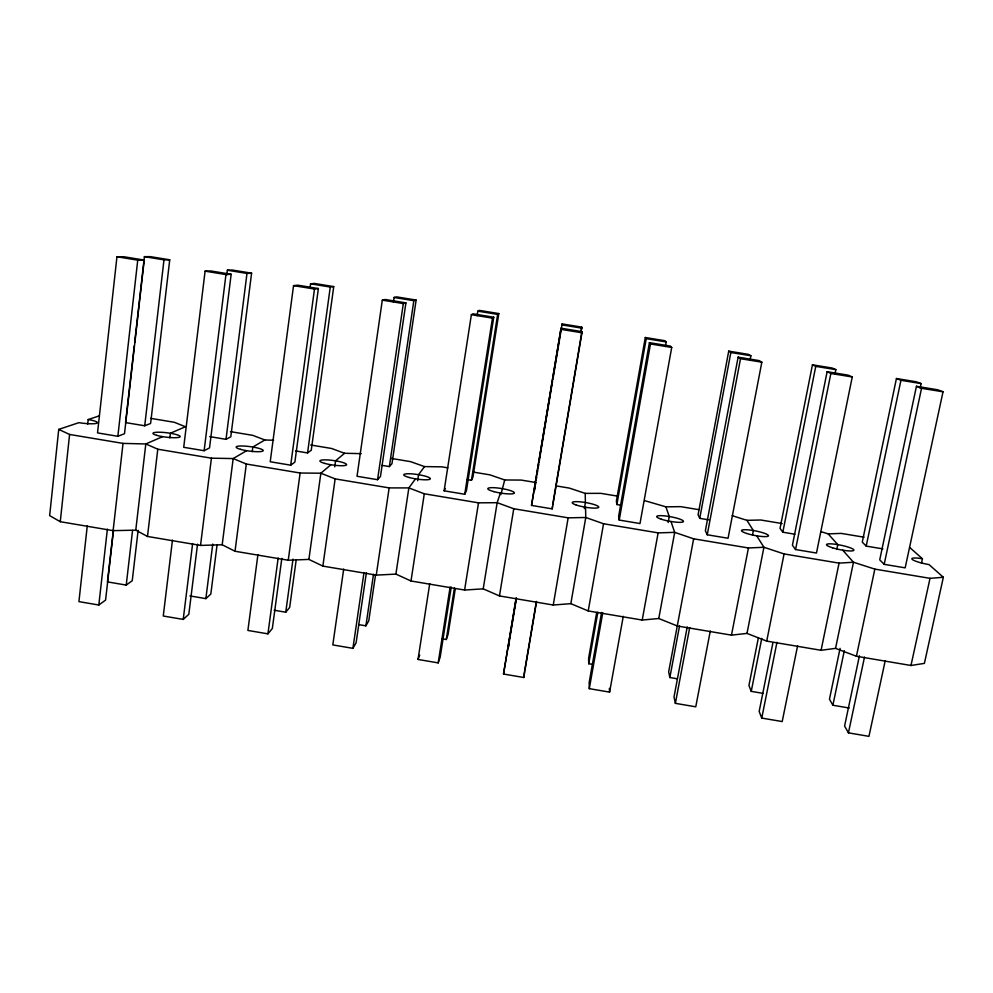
<?xml version="1.0" encoding="UTF-8"?>
<svg xmlns="http://www.w3.org/2000/svg" width="993" height="993" viewBox="0 0 993 993"><rect width="100%" height="100%" fill="white"/><g stroke="black" fill="none" stroke-linecap="round" stroke-linejoin="round"><path stroke-width="1.49" d="M87.694 424.172L88.191 419.555A13.927 2.172 6.5 0 1 96.594 423.291A13.927 2.172 6.5 0 1 78.906 422.658L58.736 429.398L49.65 515.615L60.263 521.71L113.115 530.647L135.768 530.163L147.485 536.456L200.524 545.418L222.184 544.76L235.018 551.252L288.243 560.238L308.885 559.407L322.862 566.097L376.26 575.121L395.909 574.103L411.003 580.992L464.6 590.041L483.219 588.849L499.467 595.937L553.25 605.022L570.838 603.657L588.228 610.943L642.21 620.054L658.769 618.502L677.313 625.987L731.481 635.148L746.997 633.41L766.72 641.106L821.074 650.291L835.547 648.367L856.425 656.261L910.978 665.484L924.396 663.374L943.35 577.268L929.014 564.583A14.187 2.247 12 0 1 912.244 559.419A14.187 2.247 12 0 1 922.435 558.749L921.454 563.279M60.263 521.71L69.584 434.462L58.736 429.398M552.207 508.875L581.935 332.767L581.898 331.625L561.045 328.211L531.516 505.425L552.207 508.875L552.468 506.43M87.285 525.756L78.919 601.621L98.816 605.022L105.581 600.095L113.55 529.964M116.951 256.753L97.525 432.898L117.857 436.299L124.497 433.705L144.233 260.079L123.753 256.728L116.951 256.753L137.742 260.154L144.233 260.079M98.816 605.022L107.381 529.145M117.857 436.299L137.742 260.154M113.115 530.647L123.033 443.399L145.81 443.958L157.788 449.208L211.422 458.183L233.181 458.567L246.314 464.016L300.134 473.016L320.863 473.214L335.137 478.874L389.157 487.898L408.855 487.923L424.296 493.782L478.502 502.843L497.158 502.681L513.753 508.739L568.157 517.837L585.771 517.49L603.545 523.745L658.136 532.881L674.694 532.36L693.648 538.814L748.437 547.975L763.927 547.267L784.073 553.933L839.06 563.13L853.484 562.237L874.833 569.113L930.019 578.336L943.35 577.268M113.301 530.336L107.443 581.886L126.223 585.088L132.243 580.706L138.126 530.336M134.278 345.775L125.552 422.584L144.717 425.774L150.613 423.465L169.729 259.806L150.427 256.653L144.407 256.666L134.638 342.697M126.223 585.088L132.553 530.498M144.717 425.774L163.982 259.868L169.729 259.806M135.768 530.163L145.81 443.958L162.641 436.635M147.485 536.456L157.788 449.208M169.828 437.888L170.386 433.271L185.393 426.742L174.309 422.286L150.564 418.326M172.459 540.142L163.262 616.008L183.221 619.409L188.819 614.282L197.545 544.164M205.092 271.163L183.717 447.309L204.124 450.71L209.535 447.905L231.158 274.291L210.603 270.928L205.092 271.163L225.957 274.564L231.158 274.291M183.221 619.409L192.63 543.556M204.124 450.71L225.957 274.564M226.776 274.825L227.36 270.22L232.238 270.022L251.589 273.174L230.798 436.833L226.007 439.34L209.734 436.622M200.524 545.418L211.422 458.183M189.924 595.912L205.861 598.63L212.763 544.04M226.007 439.34L246.984 273.435L251.589 273.174M217.033 545.219L210.826 594.05L205.861 598.63M222.184 544.76L233.181 458.567L246.649 450.661M235.018 551.252L246.314 464.016M252.247 451.641L252.843 447.036L264.846 439.986L273.609 440.234M257.932 554.591L247.89 630.443L267.924 633.857L272.33 628.507L281.826 558.401M293.543 285.624L270.22 461.757L290.701 465.183L294.859 462.155L318.381 288.541L297.751 285.177L293.543 285.624L314.483 289.037L318.381 288.541M516.099 598.208L503.513 674.036L523.745 677.487L524.54 671.491M310.164 286.89L310.573 283.824L314.297 283.427L333.735 286.605L311.256 450.251L307.557 452.932L295.691 450.959M267.924 633.857L278.164 558.004M290.701 465.183L314.483 289.037M288.243 560.238L300.134 473.016M274.118 610.236L285.748 612.209L293.009 559.146M307.557 452.932L330.272 287.039L333.735 286.605M296.162 560.151L289.658 607.455L285.748 612.209M308.885 559.407L320.863 473.214L330.942 464.736M334.728 466.871L335.572 460.839L344.546 453.28L361.191 453.64M322.862 566.097L335.137 478.874M343.69 569.076L332.804 644.916L352.912 648.342L356.115 642.781L366.38 572.688M382.305 300.134L357.021 476.268L377.563 479.693L380.48 476.454L405.914 302.853L385.21 299.476L382.305 300.134L403.319 303.573L405.914 302.853M393.402 302.033L394.072 297.466L396.641 296.882L416.129 300.06L391.962 463.706L389.368 466.586L381.933 465.345M352.912 648.342L363.997 572.514M377.563 479.693L403.319 303.573M358.597 624.597L365.896 625.838L373.492 574.302M389.368 466.586L413.833 300.693L416.129 300.06M375.503 575.121L368.751 620.886L365.896 625.838M376.26 575.121L389.157 487.898M395.909 574.103L408.855 487.923L415.508 478.862M417.668 480.724L418.574 474.679L424.507 466.598L441.823 466.847L447.843 467.852M411.003 580.992L424.296 493.782M451.232 587.024L440.184 657.118L438.186 662.89L418.016 659.451L429.746 583.623M444.119 490.815L471.377 314.694L472.978 313.813L493.757 317.214L466.4 490.803L464.736 494.266L444.119 490.815L445.423 488.544M477.124 315.712L477.844 311.157L479.259 310.375L498.809 313.565L472.929 477.211L471.452 480.277L466.983 479.532M438.186 662.89L450.127 587.062M464.736 494.266L492.466 318.145L493.757 317.214M441.91 638.76L446.291 639.504L454.434 587.98M471.452 480.277L497.667 314.396L498.809 313.565M455.315 588.613L448.079 634.366L446.291 639.504M464.6 590.041L478.502 502.843M483.219 588.849L497.158 502.681L500.373 493.024M500.882 494.613L504.717 479.967L521.201 480.078L536.282 482.586M499.467 595.937L513.753 508.739M516.236 598.009L503.513 674.036M561.045 328.211L531.516 505.425M508.131 648.466L516.434 598.456M535.711 482.958L534.333 490.765L534.743 488.618M536.108 480.103L536.729 476.839M537.114 474.021L537.747 470.719M538.132 467.939L538.765 464.612M539.137 461.844L552.542 381.188M552.989 378.966L562.137 323.917L581.761 327.119L581.017 332.705M580.979 331.712L581.761 327.119M524.8 669.965L536.369 601.41M552.604 505.201L581.898 331.625M523.745 677.487L536.543 601.671M553.25 605.022L568.157 517.837M584.368 508.553L585.411 502.52L585.2 493.384L569.448 488.122L555.881 485.85M570.838 603.657L585.771 517.49L585.522 507.237M588.228 610.943L603.545 523.745M596.706 612.495L588.613 658.247L588.737 663.734L593.156 664.478M665.372 346.495L666.191 341.927L664.987 340.723L645.301 337.508L616.38 501.117L616.889 504.531L621.407 505.288M588.737 663.734L597.848 612.209M616.889 504.531L646.232 338.663L645.301 337.508M601.584 612.433L589.159 682.501L589.296 688.658L609.603 692.121L623.269 616.318M649.422 342.659L618.651 516.223L619.222 520.071L639.989 523.547L671.715 347.451L670.349 346.085L649.422 342.659L650.477 343.975L671.715 347.451M589.296 688.658L602.751 612.855M619.222 520.071L650.477 343.975M508.354 647.337L508.838 644.693M642.21 620.054L658.136 532.881M668.14 522.541L669.245 516.509L665.918 506.84L644.693 500.658M658.769 618.502L674.694 532.36L670.958 521.499M693.648 538.814L668.649 671.851L669.853 677.524L677.238 678.778M750.013 360.335L750.882 355.767L748.474 354.364L728.725 351.137L698.079 514.746L699.73 518.346L708.779 519.86M669.853 677.524L679.522 626.012M699.73 518.346L730.848 352.49L728.725 351.137M687.23 626.906L674.011 696.962L675.377 703.342L695.758 706.817L710.293 631.027M738.122 357.157L705.378 530.709L707.239 534.78L728.068 538.256L761.83 362.184L759.111 360.596L738.122 357.157L740.517 358.696L761.83 362.184M675.377 703.342L689.701 627.551M707.239 534.78L740.517 358.696M731.481 635.148L748.437 547.975M752.483 535.066L753.352 530.547L746.91 520.332L732.201 515.677M746.997 633.41L763.927 547.267L756.691 535.81M758.404 637.643L748.933 685.493L751.242 691.364L763.096 693.375M834.939 374.175L835.845 369.644L832.258 368.043L812.435 364.816L780.039 528.413L782.832 532.211L794.934 534.222M751.242 691.364L761.768 638.35M782.832 532.211L815.75 366.367L812.435 364.816M766.72 641.106L784.073 553.933M772.914 642.694L759.161 711.472L761.755 718.076L782.199 721.551L797.602 645.785M827.119 371.705L792.414 545.244L795.554 549.539L816.469 553.027L852.255 376.968L848.196 375.155L827.119 371.705L830.868 373.467L852.255 376.968M761.755 718.076L776.96 642.297M795.554 549.539L830.868 373.467M836.826 549.141L837.757 544.623L828.162 533.874L821 531.665M821.074 650.291L839.06 563.13M835.547 648.367L853.484 562.237L842.709 550.172M840.09 648.355L829.465 699.184L832.879 705.241L849.238 708.021M920.139 388.102L921.107 383.583L916.303 381.784L896.431 378.532L862.272 542.116L866.206 546.113L882.914 548.893M832.879 705.241L844.298 650.725M866.206 546.113L900.936 380.282L896.431 378.532M856.425 656.261L874.833 569.113M859.441 655.777L844.584 726.032L848.432 732.846L868.949 736.347L885.235 660.593M916.44 386.314L879.736 559.829L884.18 564.347L905.169 567.847L943.015 391.801L937.591 389.765L916.44 386.314L921.541 388.3L943.015 391.801M848.432 732.846L864.506 657.081M884.18 564.347L921.541 388.3M910.978 665.484L930.019 578.336M562.137 323.917L561.889 324.885L581.786 328.137M418.016 659.451L419.729 655.157M88.191 419.555L99.275 415.856M828.162 533.874L841.22 533.402L864.121 537.213M746.91 520.332L760.837 520.009L782.136 523.559M665.918 506.84L680.701 506.653L698.911 509.682M585.2 493.384L600.827 493.347L617.46 496.115M144.407 256.666L163.982 259.868M227.36 270.22L246.984 273.435M310.573 283.824L330.272 287.039M394.072 297.466L413.833 300.693M477.844 311.157L497.667 314.396M646.232 338.663L666.191 341.927M730.848 352.49L750.882 355.767M815.75 366.367L835.845 369.644M900.936 380.282L921.107 383.583M471.377 314.694L492.466 318.145M560.772 329.316L581.935 332.767M230.513 431.645L252.843 435.368L264.846 439.986M310.71 445.001L331.625 448.488L344.546 453.28M391.168 458.406L410.643 461.658L424.507 466.598M473.388 472.109L489.921 474.865L504.717 479.967M69.584 434.462L123.033 443.399M909.675 547.466L922.435 558.749M609.354 688.397L609.603 692.121M832.581 547.813A13.939 2.271 11.5 0 0 853.868 550.271A13.939 2.271 11.5 0 0 834.244 544.127A13.939 2.271 11.5 0 0 832.581 547.813M156.708 435.344A13.741 2.222 6.9 0 0 179.634 437.131A13.741 2.222 6.9 0 0 163.2 432.402A13.741 2.222 6.9 0 0 156.708 435.344M746.823 533.489A13.741 2.296 11 0 0 768.408 535.997A13.741 2.296 11 0 0 749.839 530.039A13.741 2.296 11 0 0 746.823 533.489M661.363 519.227A13.592 2.309 10.4 0 0 683.246 521.784A13.592 2.309 10.4 0 0 665.707 516A13.592 2.309 10.4 0 0 661.363 519.227M576.188 505.003A13.492 2.321 9.8 0 0 598.369 507.622A13.492 2.321 9.8 0 0 581.861 502.011A13.492 2.321 9.8 0 0 576.188 505.003M240.591 449.357A13.604 2.247 7.5 0 0 262.909 451.021A13.604 2.247 7.5 0 0 245.743 446.167A13.604 2.247 7.5 0 0 240.591 449.357M324.761 463.408A13.505 2.284 8 0 0 346.445 464.972A13.505 2.284 8 0 0 328.559 459.995A13.505 2.284 8 0 0 324.761 463.408M409.215 477.496A13.455 2.296 8.6 0 0 430.279 478.961A13.455 2.296 8.6 0 0 411.648 473.86A13.455 2.296 8.6 0 0 409.215 477.496M493.955 491.647A13.455 2.309 9.2 0 0 514.386 493A13.455 2.309 9.2 0 0 495.01 487.762A13.455 2.309 9.2 0 0 493.955 491.647"/></g></svg>
